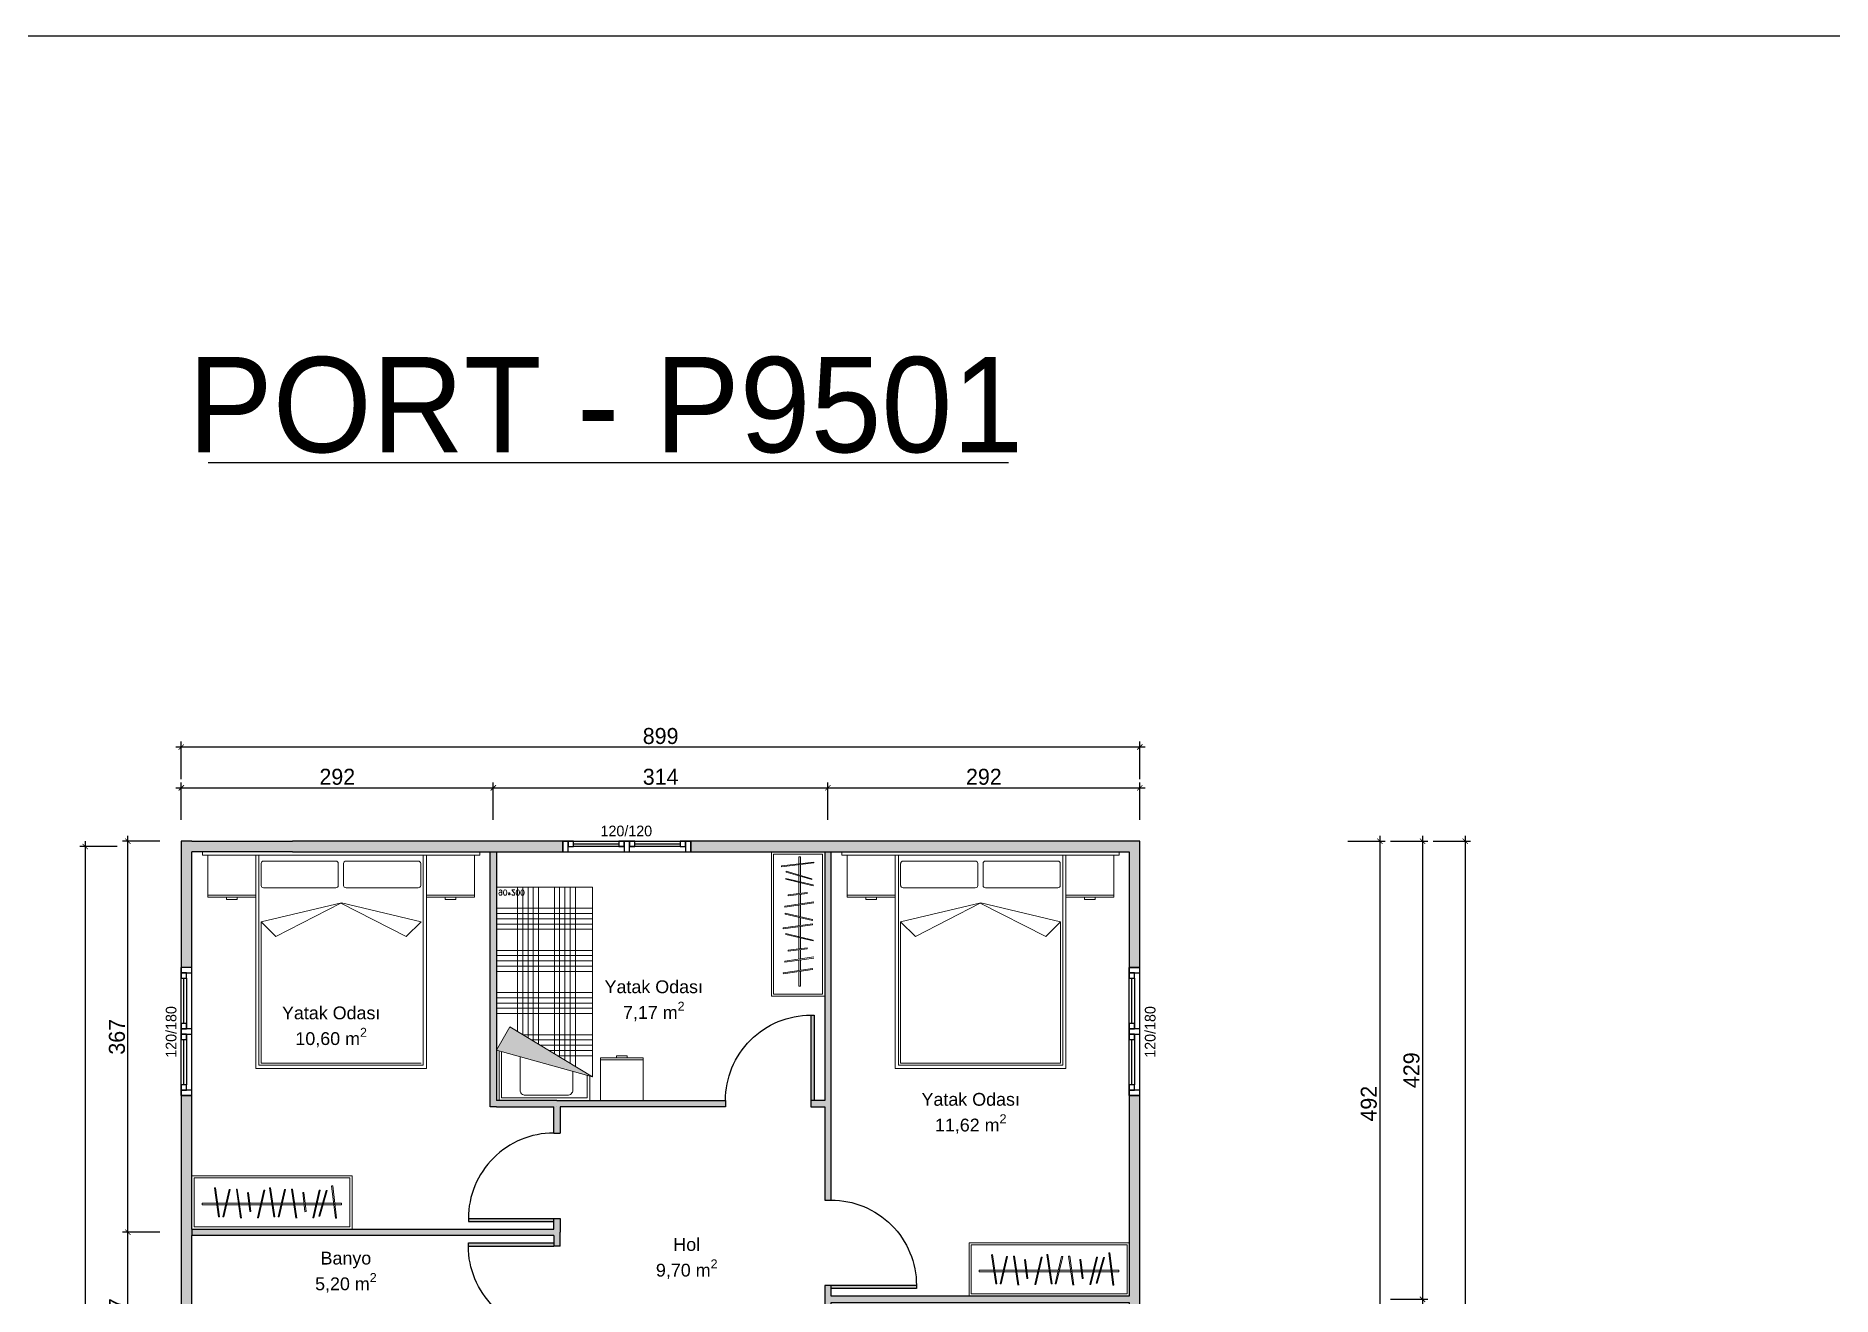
# Model space of a CAD drawing. Header units: inches. Extents: x 321 to 21697, y 7 to 6462.
# Drawn here: x 9111 to 10795, y 1349 to 2529 of the extents above; entities that cross this region are included whole.
import ezdxf

# ---------------------------------------------------------------- set-up
doc = ezdxf.new("R2010")
doc.units = ezdxf.units.IN
doc.header["$MEASUREMENT"] = 0
doc.layers.add('Kapı', color=154, linetype='Continuous', true_color=0x0c4697)
doc.layers.add('Pencere', color=141, linetype='Continuous')
doc.layers.add('PM-TARAMA PARAPET', color=7, linetype='Continuous')
doc.layers.add('tefris', color=8, linetype='Continuous', lineweight=5)
doc.styles.add('DIŞ ÖLÇÜ', font='FRAMDCN.TTF', dxfattribs={"height": 15})
doc.styles.add('ROMANS', font='romans.shx')
doc.styles.get("Standard").update_dxf_attribs({"font": 'arial.ttf'})
doc.dimstyles.new('YAZI STİLİ', dxfattribs={"dimscale": 0.5, "dimtxt": 15, "dimasz": 10, "dimexe": 10, "dimexo": 10, "dimgap": 5, "dimtad": 1, "dimdec": 0, "dimtxsty": 'DIŞ ÖLÇÜ', "dimblk": 'ARCHTICK', "dimcen": 2.5, "dimdle": 10, "dimadec": 0, "dimazin": 0, "dimtfac": 1, "dimtdec": 0, "dimtix": 1, "dimtmove": 0, "dimatfit": 3, "dimldrblk": 'ARCHTICK', "dimfxl": 60, "dimfxlon": 1, "dimlwd": -1, "dimlwe": -1, "dimarcsym": 0})

# ---------------------------------------------------------------- blocks, each defined once
blk = doc.blocks.new('_ArchTick')
at = {"color": 0, "linetype": 'ByBlock', "const_width": 0.15}
blk.add_lwpolyline([(-0.5, -0.5), (0.5, 0.5)], dxfattribs=at)
blk = doc.blocks.new('*D562')
at = {"color": 0, "transparency": 16777216}
for p, q in [((9242.7, 1824.8), (9545.1, 1824.8)), ((9247.7, 1794.8), (9247.7, 1829.8)), ((9540.1, 1794.8), (9540.1, 1829.8))]:
    blk.add_line(p, q, dxfattribs=at)
at = {"layer": 'Defpoints', "color": 0, "transparency": 16777216}
for p in [(9540.1, 1824.8), (9247.7, 1774.8), (9540.1, 1764.8)]:
    blk.add_point(p, dxfattribs=at)
at = {"color": 0, "transparency": 16777216, "xscale": 5, "yscale": 5, "zscale": 5, "rotation": 180}
blk.add_blockref('_ArchTick', (9247.7, 1824.8), dxfattribs=at)
at = {"color": 0, "transparency": 16777216, "xscale": 5, "yscale": 5, "zscale": 5}
blk.add_blockref('_ArchTick', (9540.1, 1824.8), dxfattribs=at)
at = {"color": 0, "transparency": 16777216, "insert": (9393.9, 1835.1), "char_height": 15, "attachment_point": 5, "style": 'DIŞ ÖLÇÜ'}
blk.add_mtext('292', dxfattribs=at)
blk = doc.blocks.new('*D563')
at = {"color": 0, "transparency": 16777216}
for p, q in [((9535.1, 1824.8), (9858.8, 1824.8)), ((9540.1, 1794.8), (9540.1, 1829.8)), ((9853.8, 1794.8), (9853.8, 1829.8))]:
    blk.add_line(p, q, dxfattribs=at)
at = {"layer": 'Defpoints', "color": 0, "transparency": 16777216}
for p in [(9853.8, 1824.8), (9540.1, 1764.8), (9853.8, 1764.8)]:
    blk.add_point(p, dxfattribs=at)
at = {"color": 0, "transparency": 16777216, "xscale": 5, "yscale": 5, "zscale": 5, "rotation": 180}
blk.add_blockref('_ArchTick', (9540.1, 1824.8), dxfattribs=at)
at = {"color": 0, "transparency": 16777216, "xscale": 5, "yscale": 5, "zscale": 5}
blk.add_blockref('_ArchTick', (9853.8, 1824.8), dxfattribs=at)
at = {"color": 0, "transparency": 16777216, "insert": (9697, 1835.1), "char_height": 15, "attachment_point": 5, "style": 'DIŞ ÖLÇÜ'}
blk.add_mtext('314', dxfattribs=at)
blk = doc.blocks.new('*D564')
at = {"color": 0, "transparency": 16777216}
for p, q in [((9848.8, 1824.8), (10151.2, 1824.8)), ((9853.8, 1794.8), (9853.8, 1829.8)), ((10146.2, 1794.8), (10146.2, 1829.8))]:
    blk.add_line(p, q, dxfattribs=at)
at = {"layer": 'Defpoints', "color": 0, "transparency": 16777216}
for p in [(10146.2, 1824.8), (10146.2, 1774.8), (9853.8, 1764.8)]:
    blk.add_point(p, dxfattribs=at)
at = {"color": 0, "transparency": 16777216, "xscale": 5, "yscale": 5, "zscale": 5, "rotation": 180}
blk.add_blockref('_ArchTick', (9853.8, 1824.8), dxfattribs=at)
at = {"color": 0, "transparency": 16777216, "xscale": 5, "yscale": 5, "zscale": 5}
blk.add_blockref('_ArchTick', (10146.2, 1824.8), dxfattribs=at)
at = {"color": 0, "transparency": 16777216, "insert": (10000, 1835.1), "char_height": 15, "attachment_point": 5, "style": 'DIŞ ÖLÇÜ'}
blk.add_mtext('292', dxfattribs=at)
blk = doc.blocks.new('*D416')
at = {"color": 0, "transparency": 16777216}
for p, q in [((10381.2, 1774.8), (10416.2, 1774.8)), ((10411.2, 1779.8), (10411.2, 1340.5)), ((10381.2, 1345.5), (10416.2, 1345.5))]:
    blk.add_line(p, q, dxfattribs=at)
at = {"layer": 'Defpoints', "color": 0, "transparency": 16777216}
for p in [(10186.2, 1774.8), (10176.2, 1345.5), (10411.2, 1345.5)]:
    blk.add_point(p, dxfattribs=at)
at = {"color": 0, "transparency": 16777216, "xscale": 5, "yscale": 5, "zscale": 5}
for p, rotation in [((10411.2, 1774.8), 90), ((10411.2, 1345.5), 270)]:
    blk.add_blockref('_ArchTick', p, dxfattribs=dict(at, rotation=rotation))
at = {"color": 0, "transparency": 16777216, "insert": (10400.9, 1560.2), "char_height": 15, "attachment_point": 5, "rotation": 90, "style": 'DIŞ ÖLÇÜ'}
blk.add_mtext('429', dxfattribs=at)
blk = doc.blocks.new('*D417')
at = {"color": 0, "transparency": 16777216}
for p, q in [((10411.2, 1350.5), (10411.2, 990.4)), ((10381.2, 1345.5), (10416.2, 1345.5)), ((10381.2, 995.4), (10416.2, 995.4))]:
    blk.add_line(p, q, dxfattribs=at)
at = {"layer": 'Defpoints', "color": 0, "transparency": 16777216}
for p in [(10176.2, 1345.5), (10186.2, 995.4), (10411.2, 995.4)]:
    blk.add_point(p, dxfattribs=at)
at = {"color": 0, "transparency": 16777216, "xscale": 5, "yscale": 5, "zscale": 5}
for p, rotation in [((10411.2, 1345.5), 90), ((10411.2, 995.4), 270)]:
    blk.add_blockref('_ArchTick', p, dxfattribs=dict(at, rotation=rotation))
at = {"color": 0, "transparency": 16777216, "insert": (10400.9, 1170.5), "char_height": 15, "attachment_point": 5, "rotation": 90, "style": 'DIŞ ÖLÇÜ'}
blk.add_mtext('350', dxfattribs=at)
blk = doc.blocks.new('*D571')
at = {"color": 0, "transparency": 16777216}
for p, q in [((9227.7, 1408.3), (9192.7, 1408.3)), ((9197.7, 1246.4), (9197.7, 1413.3)), ((9227.7, 1251.4), (9192.7, 1251.4))]:
    blk.add_line(p, q, dxfattribs=at)
at = {"layer": 'Defpoints', "color": 0, "transparency": 16777216}
for p in [(9197.7, 1408.3), (9257.7, 1408.3), (9257.7, 1251.4)]:
    blk.add_point(p, dxfattribs=at)
at = {"color": 0, "transparency": 16777216, "xscale": 5, "yscale": 5, "zscale": 5}
for p, rotation in [((9197.7, 1408.3), 90), ((9197.7, 1251.4), 270)]:
    blk.add_blockref('_ArchTick', p, dxfattribs=dict(at, rotation=rotation))
at = {"color": 0, "transparency": 16777216, "insert": (9187.5, 1329.8), "char_height": 15, "attachment_point": 5, "rotation": 90, "style": 'DIŞ ÖLÇÜ'}
blk.add_mtext('157', dxfattribs=at)
blk = doc.blocks.new('*D572')
at = {"color": 0, "transparency": 16777216}
for p, q in [((9227.7, 1774.8), (9192.7, 1774.8)), ((9197.7, 1403.3), (9197.7, 1779.8)), ((9227.7, 1408.3), (9192.7, 1408.3))]:
    blk.add_line(p, q, dxfattribs=at)
at = {"layer": 'Defpoints', "color": 0, "transparency": 16777216}
for p in [(9197.7, 1774.8), (9247.7, 1774.8), (9257.7, 1408.3)]:
    blk.add_point(p, dxfattribs=at)
at = {"color": 0, "transparency": 16777216, "xscale": 5, "yscale": 5, "zscale": 5}
for p, rotation in [((9197.7, 1774.8), 90), ((9197.7, 1408.3), 270)]:
    blk.add_blockref('_ArchTick', p, dxfattribs=dict(at, rotation=rotation))
at = {"color": 0, "transparency": 16777216, "insert": (9187.4, 1591.5), "char_height": 15, "attachment_point": 5, "rotation": 90, "style": 'DIŞ ÖLÇÜ'}
blk.add_mtext('367', dxfattribs=at)
blk = doc.blocks.new('*D419')
at = {"color": 0, "transparency": 16777216}
for p, q in [((9242.7, 1863.1), (10151.2, 1863.1)), ((9247.7, 1833.1), (9247.7, 1868.1)), ((10146.2, 1833.1), (10146.2, 1868.1))]:
    blk.add_line(p, q, dxfattribs=at)
at = {"layer": 'Defpoints', "color": 0, "transparency": 16777216}
for p in [(10146.2, 1863.1), (10146.2, 1773.1), (9247.7, 1755.5)]:
    blk.add_point(p, dxfattribs=at)
at = {"color": 0, "transparency": 16777216, "xscale": 5, "yscale": 5, "zscale": 5, "rotation": 180}
blk.add_blockref('_ArchTick', (9247.7, 1863.1), dxfattribs=at)
at = {"color": 0, "transparency": 16777216, "xscale": 5, "yscale": 5, "zscale": 5}
blk.add_blockref('_ArchTick', (10146.2, 1863.1), dxfattribs=at)
at = {"color": 0, "transparency": 16777216, "insert": (9697, 1873.3), "char_height": 15, "attachment_point": 5, "style": 'DIŞ ÖLÇÜ'}
blk.add_mtext('899', dxfattribs=at)
blk = doc.blocks.new('*D420')
at = {"color": 0, "transparency": 16777216}
for p, q in [((10421.2, 1774.8), (10456.2, 1774.8)), ((10451.2, 1779.8), (10451.2, 815.4)), ((10421.2, 820.4), (10456.2, 820.4))]:
    blk.add_line(p, q, dxfattribs=at)
at = {"layer": 'Defpoints', "color": 0, "transparency": 16777216}
for p in [(10186.2, 1774.8), (10186.2, 820.4), (10451.2, 820.4)]:
    blk.add_point(p, dxfattribs=at)
at = {"color": 0, "transparency": 16777216, "xscale": 5, "yscale": 5, "zscale": 5}
for p, rotation in [((10451.2, 1774.8), 90), ((10451.2, 820.4), 270)]:
    blk.add_blockref('_ArchTick', p, dxfattribs=dict(at, rotation=rotation))
at = {"color": 0, "transparency": 16777216, "insert": (10440.9, 1297.6), "char_height": 15, "attachment_point": 5, "rotation": 90, "style": 'DIŞ ÖLÇÜ'}
blk.add_mtext('954', dxfattribs=at)
blk = doc.blocks.new('*D573')
at = {"color": 0, "transparency": 16777216}
for p, q in [((10341.2, 1774.8), (10376.2, 1774.8)), ((10371.2, 1779.8), (10371.2, 1277.8)), ((10341.2, 1282.8), (10376.2, 1282.8))]:
    blk.add_line(p, q, dxfattribs=at)
at = {"layer": 'Defpoints', "color": 0, "transparency": 16777216}
for p in [(10146.2, 1774.8), (10146.2, 1282.8), (10371.2, 1282.8)]:
    blk.add_point(p, dxfattribs=at)
at = {"color": 0, "transparency": 16777216, "xscale": 5, "yscale": 5, "zscale": 5}
for p, rotation in [((10371.2, 1774.8), 90), ((10371.2, 1282.8), 270)]:
    blk.add_blockref('_ArchTick', p, dxfattribs=dict(at, rotation=rotation))
at = {"color": 0, "transparency": 16777216, "insert": (10360.9, 1528.8), "char_height": 15, "attachment_point": 5, "rotation": 90, "style": 'DIŞ ÖLÇÜ'}
blk.add_mtext('492', dxfattribs=at)
blk = doc.blocks.new('*D422')
at = {"color": 0, "transparency": 16777216}
for p, q in [((9187.7, 1769.8), (9152.7, 1769.8)), ((9157.7, 1774.8), (9157.7, 815.4)), ((9187.7, 820.4), (9152.7, 820.4))]:
    blk.add_line(p, q, dxfattribs=at)
at = {"layer": 'Defpoints', "color": 0, "transparency": 16777216}
for p in [(9272.3, 1769.8), (9157.7, 820.4), (9272.3, 820.4)]:
    blk.add_point(p, dxfattribs=at)
at = {"color": 0, "transparency": 16777216, "xscale": 5, "yscale": 5, "zscale": 5}
for p, rotation in [((9157.7, 1769.8), 90), ((9157.7, 820.4), 270)]:
    blk.add_blockref('_ArchTick', p, dxfattribs=dict(at, rotation=rotation))
at = {"color": 0, "transparency": 16777216, "insert": (9147.4, 1295.1), "char_height": 15, "attachment_point": 5, "rotation": 90, "style": 'DIŞ ÖLÇÜ'}
blk.add_mtext('949', dxfattribs=at)
blk = doc.blocks.new('Bed-30')
blk.add_hatch(color=252).paths.add_polyline_path([(221801.4, -153262.6), (221711.4, -153287.7), (221724, -153309.5)])
for p, q in [((221713.9, -153287.1), (221713.9, -153240.4)), ((221713.9, -153240.4), (221798.9, -153240.4)), ((221798.9, -153240.4), (221798.9, -153263.3)), ((221801.4, -153262.6), (221711.4, -153287.7)), ((221801.4, -153440.4), (221801.4, -153262.6)), ((221711.4, -153287.7), (221711.4, -153440.4)), ((221711.4, -153440.4), (221801.4, -153440.4))]:
    blk.add_line(p, q)
at = {"linetype": 'Continuous'}
for p, q in [((221808.9, -153240.4), (221808.9, -153280.4)), ((221848.9, -153240.4), (221808.9, -153240.4)), ((221848.9, -153280.4), (221848.9, -153240.4)), ((221808.9, -153278.4), (221848.9, -153278.4)), ((221808.9, -153280.4), (221848.9, -153280.4)), ((221823.9, -153282.4), (221823.9, -153280.4)), ((221823.9, -153282.4), (221833.9, -153282.4)), ((221833.9, -153282.4), (221833.9, -153280.4))]:
    blk.add_line(p, q, dxfattribs=at)
at = {"color": 251}
for p, q in [((221765.7, -153284.2), (221765.7, -153440.4)), ((221770.6, -153281.2), (221770.6, -153440.4)), ((221775.6, -153278.2), (221775.6, -153440.4)), ((221780.5, -153275.2), (221780.5, -153440.4)), ((221785.5, -153272.2), (221785.5, -153440.4)), ((221736.1, -153302.2), (221736.1, -153440.4)), ((221741, -153299.2), (221741, -153440.4)), ((221745.9, -153296.2), (221745.9, -153440.4)), ((221750.9, -153293.2), (221750.9, -153440.4)), ((221731.1, -153305.4), (221731.1, -153440.4))]:
    blk.add_line(p, q, dxfattribs=at)
at = {"color": 252}
for p, q in [((221768.8, -153282.3), (221801.4, -153282.3)), ((221736.2, -153302.1), (221801.4, -153302.1)), ((221744.3, -153297.2), (221801.4, -153297.2)), ((221752.5, -153292.2), (221801.4, -153292.2)), ((221760.6, -153287.3), (221801.4, -153287.3)), ((221711.4, -153321.8), (221801.4, -153321.8)), ((221711.4, -153326.8), (221801.4, -153326.8)), ((221711.4, -153331.7), (221801.4, -153331.7)), ((221711.4, -153336.7), (221801.4, -153336.7)), ((221711.4, -153341.6), (221801.4, -153341.6)), ((221711.4, -153361.4), (221801.4, -153361.4)), ((221711.4, -153366.3), (221801.4, -153366.3)), ((221711.4, -153371.2), (221801.4, -153371.2)), ((221711.4, -153376.2), (221801.4, -153376.2)), ((221711.4, -153381.1), (221801.4, -153381.1)), ((221711.4, -153400.9), (221801.4, -153400.9)), ((221711.4, -153405.8), (221801.4, -153405.8)), ((221711.4, -153410.7), (221801.4, -153410.7)), ((221711.4, -153415.7), (221801.4, -153415.7)), ((221711.4, -153420.6), (221801.4, -153420.6))]:
    blk.add_line(p, q, dxfattribs=at)
for points in [[(221716.3, -153286.4), (221716.3, -153242.8), (221796.4, -153242.8), (221796.4, -153264)], [(221711.4, -153287.7), (221724, -153309.5), (221801.4, -153262.6)]]:
    blk.add_lwpolyline(points)
blk.add_lwpolyline([(221733.9, -153281.4, -0.081443), (221733.6, -153279.9), (221733.6, -153250.2, -0.414214), (221738.5, -153245.3), (221778, -153245.3, -0.414214), (221783, -153250.2), (221783, -153267.7)], format="xyb")
at = {"layer": 'Defpoints', "linetype": 'Continuous', "style": 'ROMANS'}
blk.add_text('90*200', height=4.99, dxfattribs=at).set_placement((221713.1, -153437.7))
blk = doc.blocks.new('rtgrt2grtgr2tg')
at = {"layer": 'Pencere'}
for p, q in [((67466.1, -36.1), (67466.1, 68.9)), ((67456.1, -33.6), (67456.1, 66.4)), ((67458.6, 23.9), (67458.6, 66.4)), ((67461.1, 66.4), (67461.1, 18.9)), ((67458.6, -33.6), (67458.6, 8.9)), ((67461.1, 13.9), (67461.1, -33.6))]:
    blk.add_line(p, q, dxfattribs=at)
for points in [[(67466.1, 71.4), (67466.1, 76.4), (67456.1, 76.4), (67456.1, 71.4), (67466.1, 71.4)], [(67456.1, 66.4), (67461.1, 66.4), (67461.1, 71.4), (67456.1, 71.4), (67456.1, 66.4)], [(67456.1, 18.9), (67461.1, 18.9), (67461.1, 23.9), (67456.1, 23.9), (67456.1, 18.9)], [(67466.1, 13.9), (67466.1, 18.9), (67456.1, 18.9), (67456.1, 13.9), (67466.1, 13.9)], [(67456.1, 8.9), (67461.1, 8.9), (67461.1, 13.9), (67456.1, 13.9), (67456.1, 8.9)], [(67456.1, -38.6), (67461.1, -38.6), (67461.1, -33.6), (67456.1, -33.6), (67456.1, -38.6)], [(67466.1, -43.6), (67466.1, -38.6), (67456.1, -38.6), (67456.1, -43.6), (67466.1, -43.6)]]:
    blk.add_lwpolyline(points, dxfattribs=at)

msp = doc.modelspace()

# ---------------------------------------------------------------- hatches: boundary and pattern name
at = {"layer": 'Kapı', "transparency": 33554636}
h = msp.add_hatch(color=256, dxfattribs=at)
h.dxf.hatch_style = 1
h.paths.add_polyline_path([(9837.8, 1611.8), (9840.8, 1611.8), (9840.8, 1531.8), (9837.8, 1531.8)])
h = msp.add_hatch(color=256, dxfattribs=at)
h.dxf.hatch_style = 1
h.paths.add_polyline_path([(9596.8, 1421.3), (9596.8, 1418.3), (9516.8, 1418.3), (9516.8, 1421.3)])
h = msp.add_hatch(color=256, dxfattribs=at)
h.dxf.hatch_style = 1
h.paths.add_polyline_path([(9596.8, 1395.3), (9596.8, 1398.3), (9516.8, 1398.3), (9516.8, 1395.3)])
h = msp.add_hatch(color=256, dxfattribs=at)
h.dxf.hatch_style = 1
h.paths.add_polyline_path([(9856.8, 1358.5), (9856.8, 1355.5), (9936.8, 1355.5), (9936.8, 1358.5)])
at = {"layer": 'PM-TARAMA PARAPET', "transparency": 33554687}
h = msp.add_hatch(color=256, dxfattribs=at)
h.dxf.hatch_style = 1
h.paths.add_polyline_path([(9740.8, 1005.4), (9728.3, 1005.4), (9724.3, 1005.4), (9724.3, 1125.9), (9724.3, 1158.4), (9718.3, 1158.4), (9718.3, 1125.9), (9718.3, 1005.4), (9718.3, 1000.4), (9718.3, 830.4), (9608.9, 830.4), (9600.7, 822.3), (9607.8, 815.2), (9613, 820.4), (9728.3, 820.4), (9728.3, 995.4), (9740.8, 995.4)])
h.paths.add_polyline_path([(9566.1, 773.5), (9559, 780.5), (9550.9, 772.4), (9540.5, 772.4), (9540.5, 762.4), (9555, 762.4)])
h.paths.add_polyline_path([(9435.5, 772.4), (9425.2, 772.4), (9417, 780.5), (9409.9, 773.5), (9421, 762.4), (9435.5, 762.4)])
h.paths.add_polyline_path([(9367.2, 830.4), (9257.7, 830.4), (9257.7, 906.3), (9257.7, 1034.5), (9247.7, 1034.5), (9247.7, 906.3), (9247.7, 820.4), (9363, 820.4), (9368.2, 815.2), (9375.3, 822.3)])
h.paths.add_polyline_path([(9919.3, 1005.4), (9856.8, 1005.4), (9856.8, 1252.5), (9850.8, 1252.5), (9850.8, 1005.4), (9840.8, 1005.4), (9840.8, 995.4), (9919.3, 995.4)])
h.paths.add_polyline_path([(10146.2, 1536.5), (10136.2, 1536.5), (10136.2, 1348.5), (9856.8, 1348.5), (9856.8, 1358.5), (9850.8, 1358.5), (9850.8, 1332.5), (9856.8, 1332.5), (9856.8, 1342.5), (10136.2, 1342.5), (10136.2, 1005.4), (10039.3, 1005.4), (10039.3, 995.4), (10146.2, 995.4)])
h.paths.add_polyline_path([(9257.7, 1248.4), (9348.8, 1248.4), (9474.3, 1248.4), (9599.8, 1248.4), (9718.3, 1248.4), (9718.3, 1238.4), (9724.3, 1238.4), (9724.3, 1254.4), (9602.8, 1254.4), (9602.8, 1285.8), (9602.8, 1315.3), (9596.8, 1315.3), (9596.8, 1285.8), (9596.8, 1254.4), (9474.3, 1254.4), (9348.8, 1254.4), (9257.7, 1254.4), (9257.7, 1264.4), (9247.7, 1264.4), (9247.7, 1154.5), (9257.7, 1154.5)])
h.paths.add_polyline_path([(9856.8, 1764.8), (10136.2, 1764.8), (10136.2, 1656.5), (10146.2, 1656.5), (10146.2, 1774.8), (9725.3, 1774.8), (9725.3, 1764.8), (9850.8, 1764.8), (9850.8, 1531.8), (9837.8, 1531.8), (9837.8, 1525.8), (9850.8, 1525.8), (9850.8, 1438.5), (9856.8, 1438.5)])
h.paths.add_polyline_path([(9257.7, 1536.5), (9247.7, 1536.5), (9247.7, 1408.3), (9247.7, 1324.4), (9257.7, 1324.4), (9257.7, 1405.3), (9383.2, 1405.3), (9508.7, 1405.3), (9596.8, 1405.3), (9596.8, 1395.3), (9602.8, 1395.3), (9602.8, 1408.3), (9602.8, 1421.3), (9596.8, 1421.3), (9596.8, 1411.3), (9508.7, 1411.3), (9383.2, 1411.3), (9257.7, 1411.3)])
h.paths.add_polyline_path([(9247.7, 1656.5), (9257.7, 1656.5), (9257.7, 1764.8), (9351.8, 1764.8), (9477.3, 1764.8), (9537.1, 1764.8), (9537.1, 1654.3), (9537.1, 1528.8), (9537.1, 1525.8), (9543.1, 1525.8), (9596.8, 1525.8), (9596.8, 1501.3), (9602.8, 1501.3), (9602.8, 1525.8), (9725.3, 1525.8), (9757.8, 1525.8), (9757.8, 1531.8), (9725.3, 1531.8), (9599.8, 1531.8), (9543.1, 1531.8), (9543.1, 1654.3), (9543.1, 1764.8), (9605.3, 1764.8), (9605.3, 1774.8), (9477.3, 1774.8), (9351.8, 1774.8), (9257.7, 1774.8), (9247.7, 1774.8)])

# ---------------------------------------------------------------- linework, layer by layer
for p, q in [((10023.1, 2129.5), (9272.9, 2129.5)), ((9247.7, 1769.8), (9247.7, 1656.5)), ((9257.7, 1774.8), (9351.8, 1774.8)), ((9605.3, 1774.8), (9725.3, 1774.8)), ((9351.8, 1764.8), (9257.7, 1764.8)), ((9257.7, 1656.5), (9257.7, 1764.8)), ((9537.1, 1764.8), (9543.1, 1764.8)), ((9605.3, 1764.8), (9725.3, 1764.8)), ((9850.8, 1764.8), (9856.8, 1764.8)), ((9247.7, 1536.5), (9247.7, 1656.5)), ((9257.7, 1656.5), (9247.7, 1656.5)), ((9257.7, 1536.5), (9257.7, 1656.5)), ((10136.2, 1536.5), (10136.2, 1656.5)), ((10146.2, 1536.5), (10146.2, 1656.5)), ((9757.8, 1531.8), (9757.8, 1525.8)), ((9596.8, 1501.3), (9602.8, 1501.3)), ((9596.8, 1421.3), (9602.8, 1421.3)), ((9257.7, 1411.3), (9257.7, 1405.3)), ((9602.8, 1395.3), (9596.8, 1395.3))]:
    msp.add_line(p, q)
for points in [[(8337, 2529.5), (11008.9, 2529.5), (11008.9, 7), (8337, 7)], [(9599.8, 1525.8), (9599.8, 1525.8)]]:
    msp.add_lwpolyline(points, close=True)
for points in [[(9257.7, 1774.8), (9247.7, 1774.8), (9247.7, 1769.8)], [(9477.3, 1774.8), (9351.8, 1774.8)], [(9543.1, 1764.8), (9605.3, 1764.8), (9605.3, 1774.8), (9477.3, 1774.8)], [(10136.2, 1656.5), (10146.2, 1656.5), (10146.2, 1774.8), (9725.3, 1774.8), (9725.3, 1764.8), (9850.8, 1764.8), (9850.8, 1531.8), (9837.8, 1531.8), (9837.8, 1525.8), (9850.8, 1525.8), (9850.8, 1438.5), (9856.8, 1438.5), (9856.8, 1764.8), (10136.2, 1764.8), (10136.2, 1656.5)], [(9351.8, 1764.8), (9477.3, 1764.8)], [(9477.3, 1764.8), (9537.1, 1764.8)], [(9537.1, 1654.3), (9537.1, 1654.3), (9537.1, 1764.8)], [(9543.1, 1764.8), (9543.1, 1654.3)], [(9537.1, 1528.8), (9537.1, 1654.3)], [(9543.1, 1654.3), (9543.1, 1654.3), (9543.1, 1531.8)], [(9257.7, 1411.3), (9257.7, 1536.5), (9247.7, 1536.5), (9247.7, 1408.3)], [(9850.8, 1332.5), (9856.8, 1332.5), (9856.8, 1342.5), (10136.2, 1342.5), (10136.2, 1005.4), (10039.3, 1005.4), (10039.3, 995.4), (10146.2, 995.4), (10146.2, 1536.5), (10136.2, 1536.5), (10136.2, 1348.5), (9856.8, 1348.5), (9856.8, 1358.5), (9850.8, 1358.5), (9850.8, 1332.5)], [(9543.1, 1525.8), (9537.1, 1525.8), (9537.1, 1528.8)], [(9599.8, 1531.8), (9543.1, 1531.8)], [(9543.1, 1525.8), (9596.8, 1525.8)], [(9596.8, 1501.3), (9596.8, 1525.8)], [(9599.8, 1531.8), (9599.8, 1531.8), (9725.3, 1531.8)], [(9725.3, 1525.8), (9602.8, 1525.8)], [(9602.8, 1525.8), (9602.8, 1501.3)], [(9725.3, 1531.8), (9757.8, 1531.8)], [(9757.8, 1525.8), (9725.3, 1525.8)], [(9596.8, 1411.3), (9596.8, 1421.3)], [(9602.8, 1421.3), (9602.8, 1408.3)], [(9247.7, 1408.3), (9247.7, 1324.4), (9257.7, 1324.4), (9257.7, 1405.3)], [(9257.7, 1411.3), (9383.2, 1411.3)], [(9383.2, 1405.3), (9257.7, 1405.3)], [(9383.2, 1411.3), (9508.7, 1411.3)], [(9508.7, 1405.3), (9383.2, 1405.3)], [(9508.7, 1411.3), (9596.8, 1411.3)], [(9596.8, 1405.3), (9508.7, 1405.3)], [(9596.8, 1405.3), (9596.8, 1395.3)], [(9602.8, 1395.3), (9602.8, 1408.3)]]:
    msp.add_lwpolyline(points)
at = {"layer": 'Kapı'}
for p, q in [((9837.8, 1611.8), (9840.8, 1611.8)), ((9516.8, 1421.3), (9516.8, 1418.3)), ((9516.8, 1395.3), (9516.8, 1398.3)), ((9936.8, 1358.5), (9936.8, 1355.5))]:
    msp.add_line(p, q, dxfattribs=at)
for points in [[(9757.8, 1531.8, -0.414214), (9837.8, 1611.8), (9837.8, 1531.8)], [(9596.8, 1501.3, 0.414214), (9516.8, 1421.3), (9596.8, 1421.3)], [(9856.8, 1438.5, -0.414214), (9936.8, 1358.5), (9856.8, 1358.5)], [(9596.8, 1315.3, -0.414214), (9516.8, 1395.3), (9596.8, 1395.3)]]:
    msp.add_lwpolyline(points, format="xyb", dxfattribs=at)
for points in [[(9840.8, 1611.8), (9840.8, 1531.8)], [(9516.8, 1418.3), (9596.8, 1418.3)], [(9516.8, 1398.3), (9596.8, 1398.3)], [(9936.8, 1355.5), (9856.8, 1355.5)]]:
    msp.add_lwpolyline(points, dxfattribs=at)
at = {"layer": 'tefris'}
for p, q in [((9322.5, 1753.9), (9322.5, 1733.4)), ((9392.5, 1756.2), (9324.8, 1756.2)), ((9394.8, 1733.4), (9394.8, 1753.9)), ((9399.8, 1753.9), (9399.8, 1733.4)), ((9469.8, 1756.2), (9402.1, 1756.2)), ((9472.1, 1733.4), (9472.1, 1753.9)), ((9922, 1753.9), (9922, 1733.4)), ((9992, 1756.2), (9924.3, 1756.2)), ((9994.3, 1733.4), (9994.3, 1753.9)), ((9999.3, 1753.9), (9999.3, 1733.4)), ((10069.3, 1756.2), (10001.5, 1756.2)), ((10071.5, 1733.4), (10071.5, 1753.9)), ((9295, 1720.3), (9300, 1720.3)), ((9324.8, 1731.2), (9392.5, 1731.2)), ((9402.1, 1731.2), (9469.8, 1731.2)), ((9500, 1720.3), (9505, 1720.3)), ((9894.5, 1720.3), (9899.5, 1720.3)), ((9924.3, 1731.2), (9992, 1731.2)), ((10001.5, 1731.2), (10069.3, 1731.2)), ((10099.5, 1720.3), (10104.5, 1720.3)), ((9397.7, 1716.9), (9322.5, 1699.3)), ((9397.2, 1716.8), (9336.4, 1685.4)), ((9458.6, 1685.4), (9397.2, 1716.8)), ((9472.5, 1699.3), (9397.7, 1716.9)), ((9997.1, 1716.9), (9922, 1699.3)), ((9996.7, 1716.8), (9935.9, 1685.4)), ((10058.1, 1685.4), (9996.7, 1716.8)), ((10072, 1699.3), (9997.1, 1716.9)), ((9336.4, 1685.4), (9322.5, 1699.3)), ((9322.5, 1699.3), (9322.5, 1566.8)), ((9472.5, 1699.3), (9458.6, 1685.4)), ((9935.9, 1685.4), (9922, 1699.3)), ((9922, 1699.3), (9922, 1566.8)), ((10072, 1699.3), (10058.1, 1685.4)), ((10072, 1566.8), (10072, 1699.3)), ((9322.5, 1566.8), (9472.5, 1566.8)), ((9922, 1566.8), (10072, 1566.8))]:
    msp.add_line(p, q, dxfattribs=at)
at = {"layer": 'tefris', "lineweight": 0}
for p, q in [((9840.5, 1755.3), (9810.3, 1751.6)), ((9840.5, 1754.4), (9810.3, 1750.7)), ((9840.1, 1734), (9814.5, 1740)), ((9840.1, 1733.1), (9814.5, 1739.1)), ((9838.7, 1739.7), (9814.6, 1746.6)), ((9838.7, 1738.8), (9814.6, 1745.7)), ((9840.7, 1718), (9813.4, 1714)), ((9834.4, 1726.6), (9816.6, 1724.5)), ((9834.4, 1725.7), (9816.6, 1723.6)), ((9840.7, 1717.1), (9813.4, 1713.1)), ((9839.3, 1701.5), (9813.7, 1707.4)), ((9839.3, 1700.5), (9813.7, 1706.5)), ((9839.3, 1697.5), (9812, 1693.5)), ((9839.3, 1696.5), (9812, 1692.6)), ((9840.1, 1682.2), (9814.5, 1688.2)), ((9840.1, 1681.3), (9814.5, 1687.3)), ((9834.4, 1674.9), (9816.6, 1672.7)), ((9834.4, 1673.9), (9816.6, 1671.8)), ((9839.3, 1655.5), (9812, 1651.5)), ((9839.3, 1654.6), (9812.1, 1650.6)), ((9840.7, 1666.3), (9813.4, 1662.3)), ((9840.7, 1665.3), (9813.4, 1661.3)), ((9282.7, 1422.8), (9278.7, 1450)), ((9283.6, 1422.8), (9279.6, 1450.1)), ((9286.7, 1422.8), (9292.7, 1448.4)), ((9287.6, 1422.8), (9293.6, 1448.4)), ((9303.3, 1421.4), (9299.3, 1448.7)), ((9304.2, 1421.4), (9300.2, 1448.7)), ((9334.5, 1422.8), (9330.5, 1450.1)), ((9335.4, 1422.8), (9331.4, 1450.1)), ((9338.5, 1422.8), (9344.4, 1448.4)), ((9339.4, 1422.8), (9345.4, 1448.4)), ((9355, 1421.4), (9351, 1448.7)), ((9356, 1421.4), (9352, 1448.7)), ((9392.3, 1421.6), (9388.6, 1451.8)), ((9393.3, 1421.6), (9389.6, 1451.8)), ((9311.9, 1427.7), (9309.7, 1445.5)), ((9312.8, 1427.7), (9310.6, 1445.5)), ((9319.2, 1422), (9325.2, 1447.7)), ((9320.1, 1422), (9326.1, 1447.7)), ((9363.6, 1427.7), (9361.5, 1445.5)), ((9364.6, 1427.7), (9362.4, 1445.5)), ((9371, 1422), (9377, 1447.7)), ((9371.9, 1422), (9377.9, 1447.7)), ((9376.7, 1423.4), (9383.6, 1447.5)), ((9377.6, 1423.4), (9384.5, 1447.5)), ((10011.2, 1360.1), (10007.2, 1387.2)), ((10012.1, 1360.1), (10008.1, 1387.4)), ((10015.2, 1360.1), (10021.2, 1385.7)), ((10016.1, 1360.1), (10022.1, 1385.7)), ((10031.8, 1358.7), (10027.8, 1386)), ((10032.7, 1358.7), (10028.7, 1386)), ((10040.4, 1365), (10038.2, 1382.8)), ((10041.3, 1365), (10039.1, 1382.8)), ((10047.7, 1359.3), (10053.7, 1384.9)), ((10048.6, 1359.3), (10054.6, 1384.9)), ((10063, 1360.1), (10059, 1387.4)), ((10063.9, 1360.1), (10059.9, 1387.4)), ((10067, 1360.1), (10072.9, 1385.7)), ((10067.9, 1360.1), (10073.9, 1385.7)), ((10083.5, 1358.7), (10079.5, 1386)), ((10084.5, 1358.7), (10080.5, 1386)), ((10092.1, 1365), (10090, 1382.8)), ((10093.1, 1365), (10090.9, 1382.8)), ((10099.5, 1359.3), (10105.5, 1384.9)), ((10100.4, 1359.3), (10106.4, 1384.9)), ((10105.2, 1360.7), (10112.1, 1384.7)), ((10106.1, 1360.7), (10113, 1384.7)), ((10120.8, 1358.8), (10117.1, 1389)), ((10121.8, 1358.8), (10118.1, 1389))]:
    msp.add_line(p, q, dxfattribs=at)
at = {"layer": 'tefris', "lineweight": 0, "ltscale": 50}
for p, q in [((9810.3, 1751.6), (9810.4, 1750.7)), ((9840.5, 1755.3), (9840.5, 1754.4)), ((9814.5, 1740), (9814.5, 1739.1)), ((9814.6, 1746.6), (9814.6, 1745.7)), ((9838.7, 1739.7), (9838.7, 1738.8)), ((9816.6, 1724.5), (9816.6, 1723.6)), ((9834.4, 1726.6), (9834.5, 1725.7)), ((9840.1, 1734), (9840.1, 1733.1)), ((9813.4, 1714), (9813.4, 1713.1)), ((9813.7, 1707.4), (9813.7, 1706.5)), ((9839.3, 1701.5), (9839.3, 1700.5)), ((9812, 1693.5), (9812, 1692.6)), ((9814.5, 1688.2), (9814.5, 1687.3)), ((9839.3, 1697.5), (9839.3, 1696.5)), ((9816.6, 1672.7), (9816.7, 1671.8)), ((9834.4, 1674.9), (9834.4, 1673.9)), ((9840.1, 1682.2), (9840.1, 1681.3)), ((9812, 1651.5), (9812.1, 1650.6)), ((9813.4, 1662.3), (9813.5, 1661.4)), ((9839.3, 1655.5), (9839.3, 1654.6)), ((9279.6, 1450.1), (9278.7, 1450)), ((9293.6, 1448.4), (9292.7, 1448.4)), ((9300.2, 1448.7), (9299.3, 1448.6)), ((9331.4, 1450.1), (9330.5, 1450.1)), ((9345.4, 1448.4), (9344.4, 1448.4)), ((9352, 1448.7), (9351, 1448.7)), ((9389.6, 1451.8), (9388.7, 1451.7)), ((9310.6, 1445.5), (9309.7, 1445.4)), ((9326.1, 1447.7), (9325.2, 1447.7)), ((9362.4, 1445.5), (9361.5, 1445.5)), ((9377.9, 1447.7), (9377, 1447.7)), ((9384.5, 1447.5), (9383.6, 1447.5)), ((9283.6, 1422.8), (9282.7, 1422.8)), ((9287.6, 1422.8), (9286.7, 1422.8)), ((9312.8, 1427.7), (9311.9, 1427.7)), ((9320.1, 1422), (9319.2, 1422)), ((9335.4, 1422.8), (9334.5, 1422.8)), ((9339.4, 1422.8), (9338.5, 1422.8)), ((9364.6, 1427.7), (9363.6, 1427.6)), ((9371.9, 1422), (9371, 1422)), ((9377.6, 1423.4), (9376.7, 1423.4)), ((9393.3, 1421.6), (9392.3, 1421.6)), ((10008.1, 1387.4), (10007.2, 1387.2)), ((10022.1, 1385.7), (10021.2, 1385.7)), ((10028.7, 1386), (10027.8, 1385.8)), ((10039.1, 1382.8), (10038.2, 1382.6)), ((10054.6, 1384.9), (10053.7, 1384.9)), ((10059.9, 1387.4), (10059, 1387.4)), ((10073.9, 1385.7), (10072.9, 1385.7)), ((10080.5, 1386), (10079.5, 1386)), ((10090.9, 1382.8), (10090, 1382.8)), ((10106.4, 1384.9), (10105.5, 1384.9)), ((10113, 1384.7), (10112.1, 1384.7)), ((10118.1, 1389), (10117.2, 1388.9)), ((10041.3, 1365), (10040.4, 1365)), ((10093.1, 1365), (10092.1, 1364.9)), ((10012.1, 1360.1), (10011.2, 1360.1)), ((10016.1, 1360.1), (10015.2, 1360.1)), ((10048.6, 1359.3), (10047.7, 1359.3)), ((10063.9, 1360.1), (10063, 1360.1)), ((10067.9, 1360.1), (10067, 1360.1)), ((10100.4, 1359.3), (10099.5, 1359.3)), ((10106.1, 1360.7), (10105.2, 1360.7)), ((10121.8, 1358.8), (10120.8, 1358.8))]:
    msp.add_line(p, q, dxfattribs=at)
at = {"layer": 'tefris'}
for points in [[(9267.5, 1761.8), (9527.5, 1761.8), (9527.5, 1764.8), (9267.5, 1764.8)], [(9317.5, 1561.8), (9477.5, 1561.8), (9477.5, 1761.8), (9317.5, 1761.8)], [(9850.8, 1629.6), (9850.8, 1764.8), (9800.8, 1764.8), (9800.8, 1629.6)], [(9848.8, 1631.6), (9848.8, 1762.8), (9802.8, 1762.8), (9802.8, 1631.6)], [(9867, 1761.8), (10127, 1761.8), (10127, 1764.8), (9867, 1764.8)], [(9917, 1561.8), (10077, 1561.8), (10077, 1761.8), (9917, 1761.8)], [(9257.7, 1411.3), (9407.7, 1411.3), (9407.7, 1461.3), (9257.7, 1461.3)], [(9259.7, 1413.3), (9405.7, 1413.3), (9405.7, 1459.3), (9259.7, 1459.3)], [(9986.2, 1348.5), (10136.2, 1348.5), (10136.2, 1398.5), (9986.2, 1398.5)], [(9988.2, 1350.5), (10134.2, 1350.5), (10134.2, 1396.5), (9988.2, 1396.5)]]:
    msp.add_lwpolyline(points, close=True, dxfattribs=at)
for points in [[(9272.5, 1761.8), (9317.5, 1761.8), (9317.5, 1724.3), (9272.5, 1724.3), (9272.5, 1761.8)], [(9317.5, 1761.8), (9317.5, 1561.8), (9477.5, 1561.8), (9477.5, 1761.8)], [(9320.5, 1761.8), (9320.5, 1564.8), (9474.5, 1564.8), (9474.5, 1761.8)], [(9477.5, 1761.8), (9522.5, 1761.8), (9522.5, 1724.3), (9477.5, 1724.3), (9477.5, 1761.8)], [(9872, 1761.8), (9917, 1761.8), (9917, 1724.3), (9872, 1724.3), (9872, 1761.8)], [(9917, 1761.8), (9917, 1561.8), (10077, 1561.8), (10077, 1761.8)], [(9920, 1761.8), (9920, 1564.8), (10074, 1564.8), (10074, 1761.8)], [(10077, 1761.8), (10122, 1761.8), (10122, 1724.3), (10077, 1724.3), (10077, 1761.8)], [(9317.5, 1724.3), (9317.5, 1722.3), (9272.5, 1722.3), (9272.5, 1724.3)], [(9295, 1720.3), (9290, 1720.3), (9290, 1722.3)], [(9300, 1720.3), (9300, 1722.3)], [(9522.5, 1724.3), (9522.5, 1722.3), (9477.5, 1722.3), (9477.5, 1724.3)], [(9500, 1720.3), (9495, 1720.3), (9495, 1722.3)], [(9505, 1720.3), (9505, 1722.3)], [(9917, 1724.3), (9917, 1722.3), (9872, 1722.3), (9872, 1724.3)], [(9894.5, 1720.3), (9889.5, 1720.3), (9889.5, 1722.3)], [(9899.5, 1720.3), (9899.5, 1722.3)], [(10122, 1724.3), (10122, 1722.3), (10077, 1722.3), (10077, 1724.3)], [(10099.5, 1720.3), (10094.5, 1720.3), (10094.5, 1722.3)], [(10104.5, 1720.3), (10104.5, 1722.3)]]:
    msp.add_lwpolyline(points, dxfattribs=at)
at = {"layer": 'tefris', "lineweight": 0}
for points in [[(9828.2, 1753.8), (9828.2, 1760.1), (9826.7, 1760.1), (9826.7, 1753.6)], [(9826.7, 1752.7), (9826.7, 1743.1)], [(9828.2, 1742.7), (9828.2, 1752.9)], [(9826.7, 1742.2), (9826.7, 1737.1)], [(9826.7, 1736.2), (9826.7, 1725.7)], [(9828.2, 1736.8), (9828.2, 1741.8)], [(9828.2, 1725.9), (9828.2, 1735.9)], [(9826.7, 1724.8), (9826.7, 1716)], [(9828.2, 1716.2), (9828.2, 1725)], [(9826.7, 1715.1), (9826.7, 1704.4)], [(9826.7, 1703.5), (9826.7, 1695.6)], [(9828.2, 1704.1), (9828.2, 1715.3)], [(9828.2, 1695.8), (9828.2, 1703.1)], [(9826.7, 1694.7), (9826.7, 1685.4)], [(9826.7, 1684.4), (9826.7, 1673.9)], [(9828.2, 1685), (9828.2, 1694.9)], [(9828.2, 1674.1), (9828.2, 1684.1)], [(9826.7, 1673), (9826.7, 1664.2)], [(9828.2, 1664.4), (9828.2, 1673.2)], [(9826.7, 1663.3), (9826.7, 1653.7)], [(9826.7, 1652.8), (9826.7, 1639.1), (9828.2, 1639.1), (9828.2, 1653)], [(9828.2, 1653.9), (9828.2, 1663.5)], [(9280.8, 1435.5), (9267.2, 1435.5), (9267.2, 1433.9), (9281.1, 1433.9)], [(9289.6, 1435.5), (9281.8, 1435.5)], [(9282, 1433.9), (9289.3, 1433.9)], [(9290.2, 1433.9), (9301.4, 1433.9)], [(9301.2, 1435.5), (9290.6, 1435.5)], [(9310.9, 1435.5), (9302.1, 1435.5)], [(9302.4, 1433.9), (9311.1, 1433.9)], [(9322.4, 1435.5), (9311.8, 1435.5)], [(9312, 1433.9), (9322, 1433.9)], [(9322.9, 1433.9), (9332.8, 1433.9)], [(9332.6, 1435.5), (9323.3, 1435.5)], [(9341.4, 1435.5), (9333.5, 1435.5)], [(9333.8, 1433.9), (9341.1, 1433.9)], [(9342, 1433.9), (9353.2, 1433.9)], [(9353, 1435.5), (9342.3, 1435.5)], [(9362.7, 1435.5), (9353.9, 1435.5)], [(9354.1, 1433.9), (9362.9, 1433.9)], [(9374.1, 1435.5), (9363.6, 1435.5)], [(9363.8, 1433.9), (9373.8, 1433.9)], [(9374.7, 1433.9), (9379.7, 1433.9)], [(9380.1, 1435.5), (9375.1, 1435.5)], [(9380.6, 1433.9), (9390.8, 1433.9)], [(9390.6, 1435.5), (9381.1, 1435.5)], [(9391.7, 1433.9), (9398, 1433.9), (9398, 1435.5), (9391.6, 1435.5)], [(10009.3, 1372.7), (9995.7, 1372.7), (9995.7, 1371.2), (10009.6, 1371.2)], [(10018.1, 1372.7), (10010.3, 1372.7)], [(10010.5, 1371.2), (10017.8, 1371.2)], [(10018.7, 1371.2), (10029.9, 1371.2)], [(10029.7, 1372.7), (10019.1, 1372.7)], [(10039.4, 1372.7), (10030.6, 1372.7)], [(10030.9, 1371.2), (10039.6, 1371.2)], [(10050.9, 1372.7), (10040.3, 1372.7)], [(10040.5, 1371.2), (10050.5, 1371.2)], [(10051.4, 1371.2), (10061.3, 1371.2)], [(10061.1, 1372.7), (10051.8, 1372.7)], [(10069.9, 1372.7), (10062, 1372.7)], [(10062.3, 1371.2), (10069.6, 1371.2)], [(10070.5, 1371.2), (10081.7, 1371.2)], [(10081.5, 1372.7), (10070.8, 1372.7)], [(10091.2, 1372.7), (10082.4, 1372.7)], [(10082.6, 1371.2), (10091.4, 1371.2)], [(10102.6, 1372.7), (10092.1, 1372.7)], [(10092.3, 1371.2), (10102.3, 1371.2)], [(10103.2, 1371.2), (10108.2, 1371.2)], [(10108.6, 1372.7), (10103.6, 1372.7)], [(10109.1, 1371.2), (10119.3, 1371.2)], [(10119.1, 1372.7), (10109.6, 1372.7)], [(10120.2, 1371.2), (10126.5, 1371.2), (10126.5, 1372.7), (10120.1, 1372.7)]]:
    msp.add_lwpolyline(points, dxfattribs=at)
at = {"layer": 'tefris'}
for centre, start, end in [((9324.8, 1753.9), 90, 180), ((9392.5, 1753.9), 0, 90), ((9402.1, 1753.9), 90, 180), ((9469.8, 1753.9), 0, 90), ((9924.3, 1753.9), 90, 180), ((9992, 1753.9), 0, 90), ((10001.5, 1753.9), 90, 180), ((10069.3, 1753.9), 0, 90), ((9324.8, 1733.4), 180, 270), ((9392.5, 1733.4), 270, 0), ((9402.1, 1733.4), 180, 270), ((9469.8, 1733.4), 270, 0), ((9924.3, 1733.4), 180, 270), ((9992, 1733.4), 270, 0), ((10001.5, 1733.4), 180, 270), ((10069.3, 1733.4), 270, 0)]:
    msp.add_arc(centre, 2.27, start, end, dxfattribs=at)

# ---------------------------------------------------------------- block references
at = {"rotation": 270}
msp.add_blockref('rtgrt2grtgr2tg', (9648.9, 69230.9), dxfattribs=at)
for p in [(-58208.4, 1580.1), (-57319.9, 1580.1)]:
    msp.add_blockref('rtgrt2grtgr2tg', p)
at = {"layer": 'tefris', "xscale": -1, "rotation": 180.0007504326553}
msp.add_blockref('Bed-30', (-212166.3, -151711.5), dxfattribs=at)

# ---------------------------------------------------------------- texts
at = {"color": 1, "insert": (8039.5, 2228.6), "char_height": 89.289, "attachment_point": 1}
msp.add_mtext_dynamic_manual_height_columns('\\pxqc;{\\fFranklin Gothic Medium Cond|b0|i0|c162|p34;PORT - P9501}', width=3211.538, gutter_width=18.6, heights=[687.6], dxfattribs=at)
at = {"attachment_point": 1}
for s, width, heights, insert, char_height in [('{\\fFranklin Gothic Medium Cond|b0|i0|c0|p34;1\\fFranklin Gothic Medium Cond|b0|i0|c162|p34;2\\fFranklin Gothic Medium Cond|b0|i0|c0|p34;0/1\\fFranklin Gothic Medium Cond|b0|i0|c162|p34;2\\fFranklin Gothic Medium Cond|b0|i0|c0|p34;0}', 54.288, [0], (9640.7, 1789.4), 10), ('\\A1;\\pxqc;Yatak Odası\\P7,17 m{\\H0.7x;\\S2^ ;}', 105.157, [40.8], (9638, 1644.4), 12), ('\\A1;\\pxqc;Yatak Odası\\P10,60 m{\\H0.7x;\\S2^ ;}', 105.157, [40.8], (9335.6, 1619.9), 12), ('\\A1;\\pxqc;Yatak Odası\\P11,62 m{\\H0.7x;\\S2^ ;}', 105.157, [40.8], (9935.1, 1538.9), 12), ('\\A1;\\pxqc;Hol\\P9,70 m{\\H0.7x;\\S2^ ;}', 105.157, [40.8], (9668.9, 1402.9), 12), ('\\A1;\\pxqc;Banyo\\P5,20 m{\\H0.7x;\\S2^ ;}', 105.157, [40.8], (9349.4, 1390.1), 12)]:
    msp.add_mtext_dynamic_manual_height_columns(s, width=width, gutter_width=12.5, heights=heights, dxfattribs=dict(at, insert=insert, char_height=char_height))
at = {"char_height": 10, "attachment_point": 1, "rotation": 90}
for insert in [(9233.1, 1571.9), (10150.9, 1571.9)]:
    msp.add_mtext_dynamic_manual_height_columns('{\\fFranklin Gothic Medium Cond|b0|i0|c0|p34;1\\fFranklin Gothic Medium Cond|b0|i0|c162|p34;2\\fFranklin Gothic Medium Cond|b0|i0|c0|p34;0/1\\fFranklin Gothic Medium Cond|b0|i0|c162|p34;8\\fFranklin Gothic Medium Cond|b0|i0|c0|p34;0}', width=54.288, gutter_width=12.5, heights=[0], dxfattribs=dict(at, insert=insert))

# ---------------------------------------------------------------- dimensions: what is measured, and where the dimension line sits
for base, p1, p2, picture, middle in [((10146.206, 1863.0508), (9247.7055, 1755.5334), (10146.206, 1773.0512), '*D419', (9696.9558, 1873.3255)), ((9540.1, 1824.8), (9247.7, 1774.8), (9540.1, 1764.8), '*D562', (9393.9, 1835.1))]:
    dim = msp.add_linear_dim(base=base, p1=p1, p2=p2, dimstyle='YAZI STİLİ')
    dim.commit()
    dim.dimension.update_dxf_attribs({"geometry": picture, "text_midpoint": middle})
for base, p1, p2, picture, middle in [((9853.8, 1824.8), (9540.1, 1764.8), (9853.8, 1764.8), '*D563', (9697, 1835.1)), ((10146.2, 1824.8), (9853.8, 1764.8), (10146.2, 1774.8), '*D564', (10000, 1835.1))]:
    dim = msp.add_linear_dim(base=base, p1=p1, p2=p2, dimstyle='YAZI STİLİ', override={"dimtmove": 1})
    dim.commit()
    dim.dimension.update_dxf_attribs({"geometry": picture, "text_midpoint": middle})
for base, p1, p2, picture, middle in [((9157.7, 820.4), (9272.3, 1769.8), (9272.3, 820.4), '*D422', (9147.4, 1295.1)), ((10371.2, 1282.8), (10146.2, 1774.8), (10146.2, 1282.8), '*D573', (10360.9, 1528.8)), ((10411.2, 1345.5), (10186.2, 1774.8), (10176.2, 1345.5), '*D416', (10400.9, 1560.2)), ((10451.2, 820.4), (10186.2, 1774.8), (10186.2, 820.4), '*D420', (10440.9, 1297.6))]:
    dim = msp.add_linear_dim(base=base, p1=p1, p2=p2, angle=90, dimstyle='YAZI STİLİ')
    dim.commit()
    dim.dimension.update_dxf_attribs({"geometry": picture, "text_midpoint": middle})
for base, p1, p2, picture, middle in [((9197.7055097, 1774.784859), (9257.7055084, 1408.284859), (9247.7055097, 1774.784859), '*D572', (9187.4307844, 1591.534859)), ((9197.7, 1408.3), (9257.7, 1251.4), (9257.7, 1408.3), '*D571', (9187.5, 1329.8)), ((10411.2, 995.4), (10176.2, 1345.5), (10186.2, 995.4), '*D417', (10400.9, 1170.5))]:
    dim = msp.add_linear_dim(base=base, p1=p1, p2=p2, angle=90, dimstyle='YAZI STİLİ', override={"dimtmove": 1})
    dim.commit()
    dim.dimension.update_dxf_attribs({"geometry": picture, "text_midpoint": middle})

doc.saveas('drawing.dxf')
